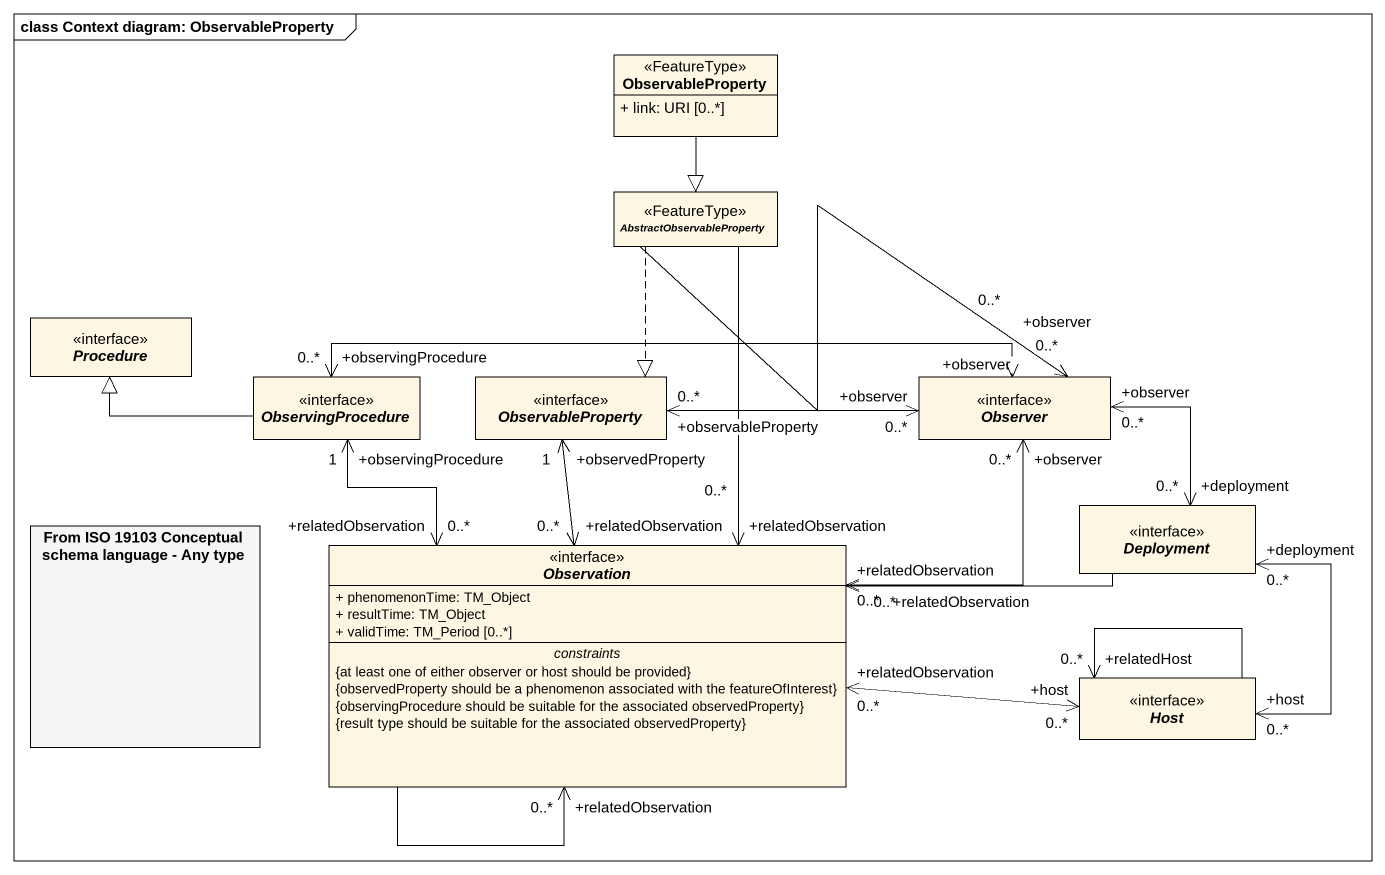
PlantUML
@startuml
mainframe class Context diagram: ObservableProperty
allowmixing
hide circle
hide empty members
skinparam classAttributeIconSize 0
class ObservableProperty <<FeatureType>> {
  + link: URI [0..*]
}
abstract class AbstractObservableProperty <<FeatureType>>
interface Procedure
interface ObservingProcedure
interface "ObservableProperty" as ObservableProperty_2
interface Observer
rectangle "From ISO 19103 Conceptual schema language - Any type" as From_ISO_19103_Conceptual #F5F5F5
interface Observation {
  + phenomenonTime: TM_Object
  + resultTime: TM_Object
  + validTime: TM_Period [0..*]
  -- constraints --
  {at least one of either observer or host should be provided}
  {observedProperty should be a phenomenon associated with the featureOfInterest}
  {observingProcedure should be suitable for the associated observedProperty}
  {result type should be suitable for the associated observedProperty}
}
interface Deployment
interface Host
ObservableProperty --|> AbstractObservableProperty
AbstractObservableProperty ..|> ObservableProperty_2
AbstractObservableProperty -right-> "+observer\n0..*" Observer
AbstractObservableProperty --> "+relatedObservation\n0..*" Observation
ObservingProcedure -left-|> Procedure
Observer "+observer\n0..*" <-left-> "+observingProcedure\n0..*" ObservingProcedure
Observer "+observer\n0..*" <-left-> "+observableProperty\n0..*" ObservableProperty_2
Observer "+observer\n0..*" <--> "+deployment\n0..*" Deployment
Observation "+relatedObservation\n0..*" <-up-> "+observingProcedure\n1" ObservingProcedure
Observation "+relatedObservation\n0..*" <-up-> "+observedProperty\n1" ObservableProperty_2
Observation "+relatedObservation\n0..*" <-up-> "+observer\n0..*" Observer
Observation --> "+relatedObservation\n0..*" Observation
Deployment -left-> "+relatedObservation\n0..*" Observation
Host "+host\n0..*" <-left-> "+relatedObservation\n0..*" Observation
Host "+host\n0..*" <-up-> "+deployment\n0..*" Deployment
Host --> "+relatedHost\n0..*" Host
@enduml
